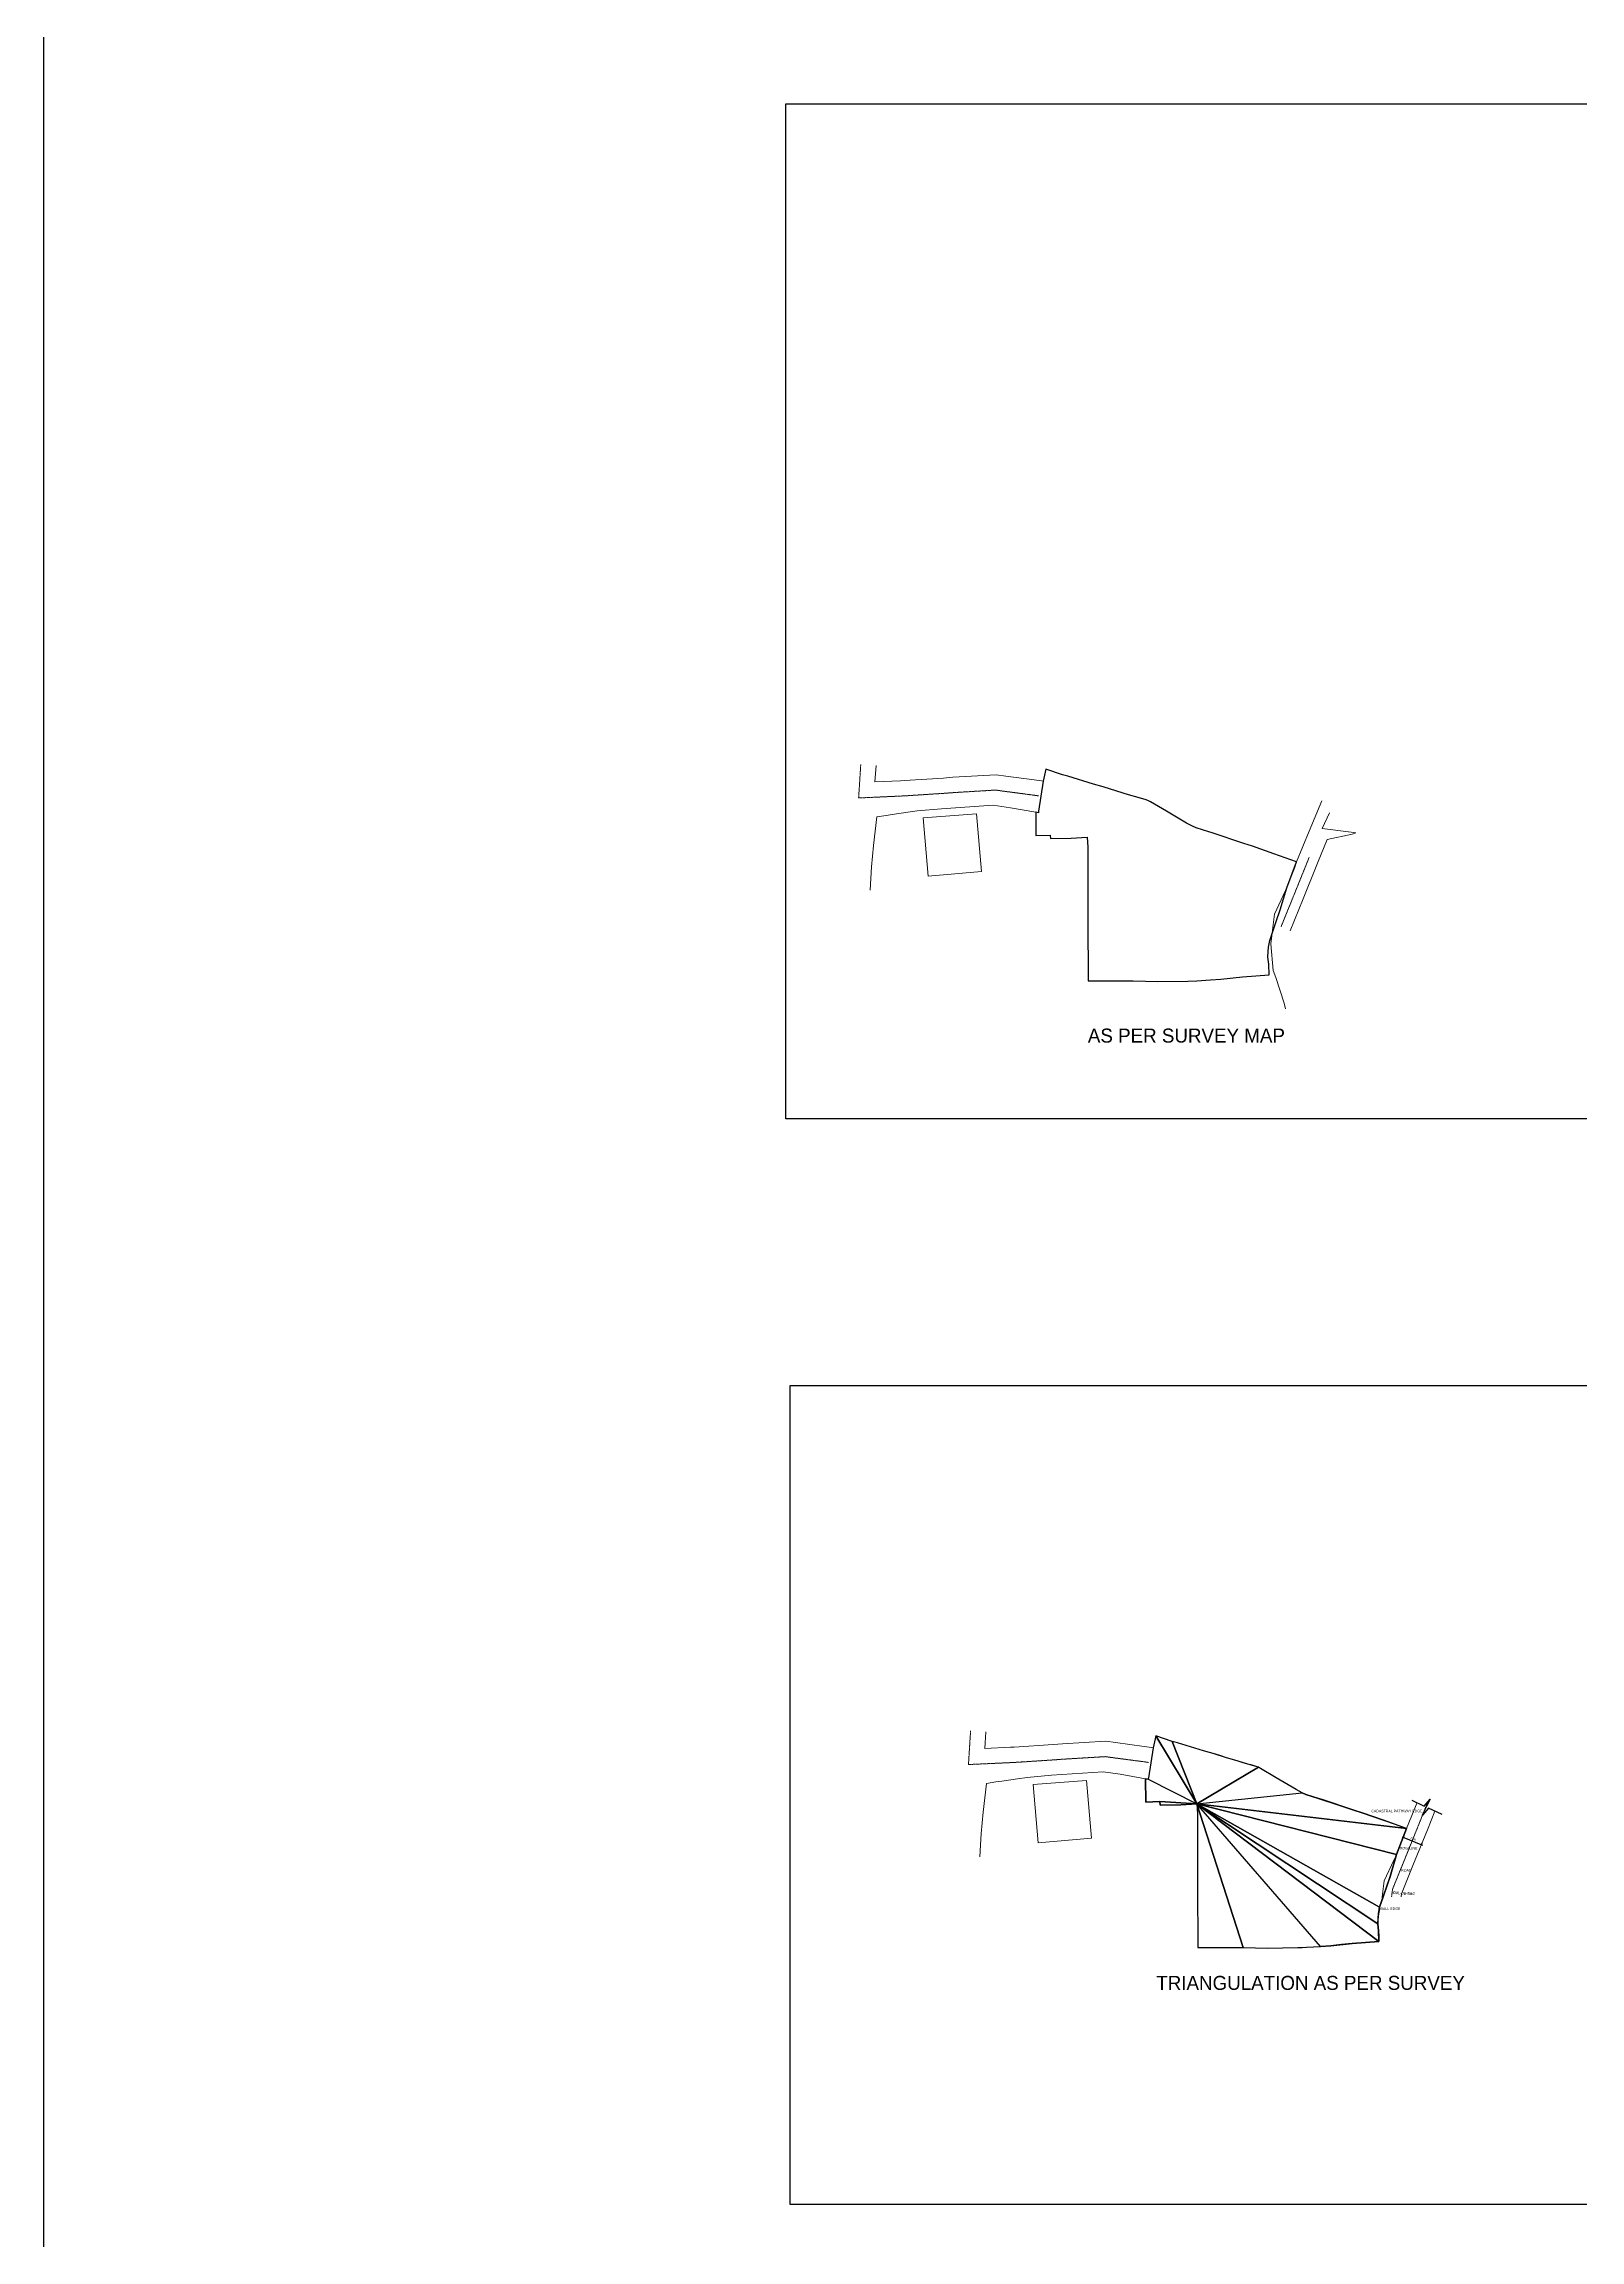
# Model space of a CAD drawing. Header units: millimetres. Extents: x 173236 to 801264, y -94969 to 615039.
# Drawn here: x 173236 to 355268, y 66955 to 327285 of the extents above; entities that cross this region are included whole.
import ezdxf

# ---------------------------------------------------------------- set-up
doc = ezdxf.new("R2010")
doc.units = ezdxf.units.MM
doc.header["$MEASUREMENT"] = 0
doc.header["$PDMODE"] = 2
doc.linetypes.add('DASHED2', pattern=[0.375, 0.25, -0.125])
doc.layers.add('00-Def-points', color=7, linetype='Continuous', plot=False)
for name, color, linetype, lineweight in [('Building', 30, 'Continuous', 20), ('Cadastral', 140, 'Continuous', 13), ('Road', 7, 'Continuous', 20)]:
    doc.layers.add(name, color=color, linetype=linetype, lineweight=lineweight)
for name, color, linetype in [('RS_DIMENSION', 7, 'Continuous'), ('VOX-A-ANNO-DIMS', 160, 'Continuous'), ('VOX-A-ANNO-SYMB', 33, 'Continuous'), ('VOX-A-ANNO-TEXT', 30, 'Continuous'), ('VOX-A-COLUMN-SECT', 210, 'Continuous'), ('VOX-A-ELEV-1-NEAR', 130, 'Continuous')]:
    doc.layers.add(name, color=color, linetype=linetype)
doc.styles.add('1.5 mm Rotis Annotative', font='', dxfattribs={"height": 1.5})
doc.styles.add('2 mm Rotis Annotative (IM)', font='', dxfattribs={"height": 0.08})
doc.styles.add('3 mm Rotis Annotative', font='', dxfattribs={"height": 3})
doc.styles.get('1.5 mm Rotis Annotative').set_extended_font_data('Rotis Sans Serif')
doc.styles.get('2 mm Rotis Annotative (IM)').set_extended_font_data('Rotis Sans Serif')
doc.styles.get('3 mm Rotis Annotative').set_extended_font_data('Rotis Sans Serif')
doc.dimstyles.new('1.5 mm Rotis Annotative', dxfattribs={"dimtxt": 1.5, "dimasz": 1, "dimexe": 1.5, "dimexo": 0, "dimgap": 1, "dimtad": 1, "dimdec": 0, "dimrnd": 5, "dimzin": 0, "dimdsep": 46, "dimtxsty": '1.5 mm Rotis Annotative', "dimblk": 'ARCHTICK', "dimcen": 0.09, "dimdle": 1, "dimadec": 0, "dimazin": 0, "dimtfac": 1, "dimtdec": 0, "dimtofl": 0, "dimtmove": 1, "dimatfit": 3, "dimfxl": 2, "dimfxlon": 1, "dimtolj": 1, "dimtzin": 0, "dimarcsym": 0})

# ---------------------------------------------------------------- blocks, each defined once
blk = doc.blocks.new('*U112')
at = {"layer": 'VOX-A-ANNO-SYMB'}
for p, q in [((0, 2009), (0, 958)), ((0, 591), (-685, 774)), ((-685, 774), (0, 774)), ((0, 958), (685, 774)), ((685, 774), (0, 774)), ((0, -591), (0, 591))]:
    blk.add_line(p, q, dxfattribs=at)
blk = doc.blocks.new('_ArchTick')
at = {"color": 0, "linetype": 'ByBlock', "const_width": 0.15}
blk.add_lwpolyline([(-0.5, -0.5), (0.5, 0.5)], dxfattribs=at)
blk = doc.blocks.new('*D297')
at = {"layer": 'Defpoints', "color": 0, "transparency": 16777216}
for p in [(334342, 114692), (336463, 113834), (336463, 113834)]:
    blk.add_point(p, dxfattribs=at)
at = {"layer": 'VOX-A-ANNO-DIMS', "color": 0, "lineweight": -2, "transparency": 16777216}
for p, q in [((334203, 114748), (336603, 113778)), ((334342, 114692), (334426, 114900)), ((336463, 113834), (336548, 114042))]:
    blk.add_line(p, q, dxfattribs=at)
at = {"layer": 'VOX-A-ANNO-DIMS', "color": 0, "lineweight": -2, "transparency": 16777216, "xscale": 150, "yscale": 150, "zscale": 150}
for p, rotation in [((334342, 114692), 157.9821660542728), ((336463, 113834), 337.9821660542727)]:
    blk.add_blockref('_ArchTick', p, dxfattribs=dict(at, rotation=rotation))
at = {"layer": 'VOX-A-ANNO-DIMS', "color": 0, "transparency": 16777216, "insert": (335502, 114508), "char_height": 225, "attachment_point": 5, "rotation": 337.98217, "style": '1.5 mm Rotis Annotative'}
blk.add_mtext('\\A1;2290', dxfattribs=at)

msp = doc.modelspace()

# ---------------------------------------------------------------- linework, layer by layer
at = {"layer": '00-Def-points'}
msp.add_lwpolyline([(173236.4, 420616.8), (801263.8, 420616.8), (801263.8, -94969.2), (173236.4, -94969.2)], close=True, dxfattribs=at)
at = {"layer": 'Building'}
for p, q in [((283751.5, 236027.3), (277428.8, 235542)), ((277428.8, 235542), (278034.8, 228631.8)), ((283751.5, 236027.3), (284351.5, 229185.7)), ((278034.8, 228631.8), (284351.5, 229185.7)), ((296765.4, 121451.5), (290442.6, 120966.2)), ((290442.6, 120966.2), (291048.7, 114055.9)), ((296765.4, 121451.5), (297365.4, 114609.9)), ((291048.7, 114055.9), (297365.4, 114609.9))]:
    msp.add_line(p, q, dxfattribs=at)
at = {"layer": 'Cadastral'}
for p, q in [((338063.4, 117809.5), (337171.8, 115585.2)), ((337171.8, 115585.2), (335466, 111367.1)), ((335466, 111367.1), (334090.6, 107982.1)), ((334090.6, 107982.1), (334049.8, 107642.4))]:
    msp.add_line(p, q, dxfattribs=at)
at = {"layer": 'Cadastral', "linetype": 'DASHED2', "ltscale": 20}
for points in [[(291118.7, 238142), (291073.6, 238155.7), (290340.2, 238259.3), (286959.1, 238703.7), (286002.6, 238837.3), (281056.9, 238539.3), (279953.8, 238455.8), (275311.2, 238154.4), (274834, 238131), (269779.3, 237899.6), (270030.7, 241877.6)], [(319823.8, 222608.9), (321358.6, 226386.1), (323063.4, 230601.7), (323153.3, 230826.1)], [(304132.5, 123566.1), (304087.4, 123579.9), (303354, 123683.5), (299973, 124127.9), (299016.5, 124261.5), (294070.8, 123963.5), (292967.7, 123880), (288325.1, 123578.6), (287847.9, 123555.2), (282793.2, 123323.8), (283044.5, 127301.8)], [(337243.6, 118935.7), (336077.2, 116025.9), (334372.5, 111810.3), (333047.9, 108550.5), (332935.7, 107641)]]:
    msp.add_lwpolyline(points, dxfattribs=at)
at = {"layer": 'Cadastral'}
for points in [[(320355.4, 212916.5), (320222.2, 213581.8), (319207.4, 216634.9), (318898.1, 217461.3), (318625.1, 220592), (318806.9, 222215.8), (319049, 224125.7), (320377.1, 226913.3), (321448.2, 229565.1), (321669.8, 230335.4), (323183.3, 233959.1), (324673.4, 237574.8)], [(320917, 222164.8), (322452.1, 225942.9), (324157.9, 230161.1), (325289.7, 232984.4), (328282, 233597.6), (328704.9, 233772.1), (328161.8, 233862.9), (324707.9, 234272.1), (325559.2, 236128.8)], [(331768.3, 107171.7), (331820.8, 107639.9), (332062.9, 109549.9), (333210.5, 111970.5), (333390.9, 112337.4), (334394.1, 114981.4), (334683.6, 115759.6), (335956.1, 118806.1)]]:
    msp.add_lwpolyline(points, dxfattribs=at)
at = {"layer": 'Road'}
for points in [[(291647.5, 239877), (291467.2, 239931.9), (290585.2, 240056.5), (287202.8, 240501.1), (286074.2, 240658.8), (280934, 240349), (279826.6, 240265.2), (275208, 239965.4), (274748.1, 239942.8), (271717.1, 239804.1), (271840.9, 241763.3)], [(290762.4, 236220.1), (287767.9, 236741.6), (285734.7, 237047.5), (279605.5, 236623.3), (276720.1, 236379.1), (275593.6, 236215.5), (273745.7, 235933.7), (273036.9, 235840.7), (271934.5, 235660.8), (271523.6, 232259.8), (271287.5, 229739.2), (271126, 226978.2)], [(304661.3, 125301.2), (304481.1, 125356.1), (303599.1, 125480.7), (300216.7, 125925.3), (299088.1, 126083), (293947.8, 125773.2), (292840.5, 125689.4), (288221.9, 125389.6), (287761.9, 125367), (284731, 125228.2), (284854.7, 127187.5)], [(303776.3, 121644.2), (300781.8, 122165.8), (298748.5, 122471.7), (292619.4, 122047.5), (289734, 121803.3), (288607.5, 121639.7), (286759.6, 121357.9), (286050.7, 121264.9), (284948.4, 121085), (284537.4, 117684), (284301.3, 115163.4), (284139.9, 112402.4)]]:
    msp.add_lwpolyline(points, dxfattribs=at)
at = {"layer": 'RS_DIMENSION'}
for points in [[(304982.1, 126724.4), (304661.3, 125301.2), (304385.8, 123527.5), (304110.2, 121753.8), (304104.5, 121573.9), (309864.9, 118672.6)], [(306936, 126075.7), (304982.1, 126724.4), (309864.9, 118672.6)], [(324504.1, 101759.4), (309864.9, 118672.6), (315341.2, 101630.8), (316788.7, 101602.4), (318236.2, 101574.1), (320021.3, 101601.6), (322330.8, 101643.9), (322855.1, 101658.7), (323679.6, 101709)]]:
    msp.add_lwpolyline(points, close=True, dxfattribs=at)
for points in [[(309864.9, 118672.6), (317143.3, 123002), (316884.2, 123092.2), (316396.8, 123239.6), (315909.4, 123387), (315339.6, 123546.7), (314769.9, 123706.5), (314077.9, 123921.4), (313385.9, 124136.3), (312582.7, 124394.4), (311779.5, 124652.5), (311207.6, 124810.2), (310635.7, 124968), (309108.3, 125433.8), (307581, 125899.7), (307258.5, 125987.7), (306936, 126075.7), (309864.9, 118672.6)], [(322338.5, 119972.9), (321630.7, 120353.1), (319264.9, 121766.5), (317391.5, 122869.7), (317143.3, 123002), (309864.9, 118672.6), (322338.5, 119972.9)], [(309864.9, 118672.6), (305478.2, 118929.3), (303809.3, 118874.4), (303776.3, 121644.2), (304104.5, 121573.9), (309864.9, 118672.6)], [(322338.5, 119972.9), (322790.2, 119787.4), (324289.5, 119295.3), (326569.3, 118555.6), (328444.4, 117936.3), (329462.5, 117602.2), (330728.5, 117159.9), (331994.5, 116717.5), (333339.1, 116238.5), (334683.6, 115759.6), (309864.9, 118672.6), (322338.5, 119972.9)], [(309864.9, 118672.6), (307968.9, 118544.9), (306740.6, 118525.8), (305512.3, 118506.7), (305478.2, 118929.3), (309864.9, 118672.6)], [(309983, 101630.8), (315341.2, 101630.8), (309864.9, 118672.6), (309948.8, 117493.2), (309950.5, 108975.6), (309983, 101630.8)], [(331432, 102353.2), (329848.3, 102241.8), (328264.7, 102130.3), (326991.5, 101990.4), (325718.3, 101850.5), (324504.1, 101759.4), (309864.9, 118672.6), (331432, 102353.2)], [(334683.6, 115759.6), (333529.7, 112669.7), (309864.9, 118672.6), (334683.6, 115759.6)], [(333529.7, 112669.7), (332761, 110071.5), (332519.8, 109369.6), (331895.2, 107543.8), (331511.9, 106419.8), (309864.9, 118672.6), (333529.7, 112669.7)], [(331511.9, 106419.8), (331442.7, 106023.5), (331373.4, 105627.1), (331355.4, 105367.7), (331316.7, 104781.1), (331296, 104454.1), (309864.9, 118672.6), (331511.9, 106419.8)], [(331296, 104454.1), (331387.7, 103626.3), (331409.8, 102989.8), (331432, 102353.2), (309864.9, 118672.6), (331296, 104454.1)]]:
    msp.add_lwpolyline(points, dxfattribs=at)
at = {"layer": 'VOX-A-COLUMN-SECT'}
for points in [[(291090.7, 236149.7), (291090.7, 236149.7), (290762.4, 236220.1), (290795.5, 233450.2), (292464.3, 233506), (292498.4, 233082.5), (294955, 233120.7), (296851, 233248.4), (296934.9, 232069.1), (296936.6, 223551.4), (296969.2, 216206.6), (302327.4, 216206.6), (305222.3, 216149.9), (308792.6, 216205), (309841.2, 216234.5), (311490.2, 216335.2), (312704.4, 216426.3), (315250.8, 216706.1), (318418.1, 216929.1), (318373.8, 218202.1), (318282.1, 219029.9), (318323.6, 219684), (318359.5, 220202.9), (318498.1, 220995.6), (319264.7, 223243.6), (319747.1, 224647.3), (320515.8, 227245.5), (321669.8, 230335.4), (318980.6, 231293.3), (316448.6, 232178), (315430.5, 232512.1), (311680.2, 233750.6), (311275.6, 233871.1), (309776.3, 234363.2), (309324.6, 234548.7), (308616.9, 234928.9), (306251.1, 236342.4), (304377.6, 237445.5), (304129.5, 237577.8), (303870.3, 237668), (302895.5, 237962.8), (301756.1, 238282.3), (300372.1, 238712.1), (298765.7, 239228.3), (297621.8, 239543.8), (294567.1, 240475.5), (293922.1, 240651.5), (291968.2, 241300.2), (291647.5, 239877), (291096.4, 236329.6)], [(304104.5, 121573.9), (304104.5, 121573.9), (303776.3, 121644.2), (303809.3, 118874.4), (305478.2, 118930.2), (305512.3, 118506.7), (307968.9, 118544.9), (309864.9, 118672.6), (309948.8, 117493.2), (309950.5, 108975.6), (309983, 101630.8), (315341.2, 101630.8), (318236.2, 101574.1), (321806.5, 101629.2), (322855.1, 101658.7), (324504.1, 101759.4), (325718.3, 101850.5), (328264.7, 102130.3), (331432, 102353.2), (331387.7, 103626.3), (331296, 104454.1), (331337.5, 105108.2), (331373.4, 105627.1), (331511.9, 106419.8), (332278.6, 108667.7), (332761, 110071.5), (333529.7, 112669.7), (334683.6, 115759.6), (331994.5, 116717.5), (329462.5, 117602.2), (328444.4, 117936.3), (324694.1, 119174.8), (324289.5, 119295.3), (322790.2, 119787.4), (322338.5, 119972.9), (321630.7, 120353.1), (319264.9, 121766.5), (317391.5, 122869.7), (317143.3, 123002), (316884.2, 123092.2), (315909.4, 123387), (314769.9, 123706.5), (313385.9, 124136.3), (311779.5, 124652.5), (310635.7, 124968), (307581, 125899.7), (306936, 126075.7), (304982.1, 126724.4), (304661.3, 125301.2), (304110.2, 121753.8)]]:
    msp.add_lwpolyline(points, close=True, dxfattribs=at)
at = {"layer": 'VOX-A-ELEV-1-NEAR'}
for points in [[(261150.1, 320185.1), (537677.9, 320185.1), (537677.9, 199885.5), (261150.1, 199885.5)], [(261669.8, 168247.3), (537677.9, 168247.3), (537677.9, 71178), (261669.8, 71178)]]:
    msp.add_lwpolyline(points, close=True, dxfattribs=at)

# ---------------------------------------------------------------- block references
at = {"xscale": 1.527505174118865, "yscale": 1.527505174118865, "zscale": 1.527505174118865, "rotation": 64.69133033290208}
msp.add_blockref('*U112', (338119, 117783.2), dxfattribs=at)

# ---------------------------------------------------------------- texts
at = {"layer": 'VOX-A-ANNO-TEXT', "attachment_point": 1}
for s, insert, char_height, width, style in [('AS PER SURVEY MAP', (296941.1, 210566.8), 1662.793, 46344.1, '3 mm Rotis Annotative'), ('CADASTRAL PATHWAY EDGE', (330544, 117967.1), 304.8, 7392.903, '2 mm Rotis Annotative (IM)'), ('ROW LINE', (333911.4, 113557.5), 304.8, 2648.075, '2 mm Rotis Annotative (IM)'), ('ROAD', (334070.9, 110931.6), 304.8, 7392.903, '2 mm Rotis Annotative (IM)'), ('WALL EDGE', (331507.8, 106396.2), 304.8, 3243.66, '2 mm Rotis Annotative (IM)'), ('TRIANGULATION AS PER SURVEY', (305049, 98274.2), 1662.793, 46344.1, '3 mm Rotis Annotative')]:
    msp.add_mtext(s, dxfattribs=dict(at, insert=insert, char_height=char_height, width=width, style=style))
at = {"layer": 'VOX-A-ANNO-TEXT', "insert": (333099.1, 108287), "char_height": 304.8, "width": 6385.155, "attachment_point": 1, "rotation": 357.170962, "style": '2 mm Rotis Annotative (IM)'}
msp.add_mtext('{\\fRotis Sans Serif|b1|i0|c0|p2;CUL-DE-SAC}', dxfattribs=at)

# ---------------------------------------------------------------- dimensions: what is measured, and where the dimension line sits
at = {"layer": 'VOX-A-ANNO-DIMS'}
dim = msp.add_aligned_dim(p1=(334341.9, 114691.7), p2=(336463.5, 113833.7), distance=0, dimstyle='1.5 mm Rotis Annotative', override={"dimscale": 0, "dimtix": 0, "dimtofl": 0, "dimtmove": 1, "dimatfit": 3}, dxfattribs=at)
dim.commit()
dim.dimension.update_dxf_attribs({"geometry": '*D297', "text_midpoint": (335501.8, 114507.7)})

doc.saveas('drawing.dxf')
